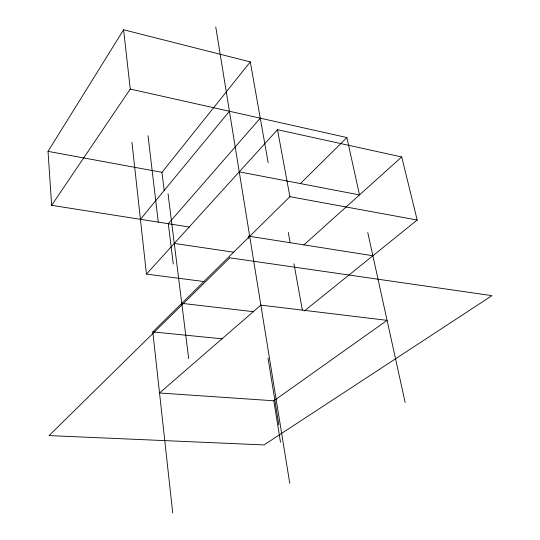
<?xml version="1.0" encoding="UTF-8"?>
<svg xmlns="http://www.w3.org/2000/svg" width="540" height="540" viewBox="0 0 540 540"><rect width="100%" height="100%" fill="white"/><g stroke="black" fill="none" stroke-linecap="round" stroke-linejoin="round"><path stroke-width="0.81" d="M189.31 227.016L51.644 205.328L48.033 151.376L123.606 29.774L250.283 61.891L268.157 162.628M51.644 205.328L130.262 89.059L123.606 29.774M164.214 190.566L161.966 172.334L250.283 61.891M140.42 219.314L229.426 111.26M260.267 118.166L168.305 223.709L173.273 264.006M203.992 281.556L146.448 274.097L277.499 129.688L401.72 156.965L417.197 220.03L304.324 310.993M300.382 183.613L346.889 137.558L359.505 194.92L239.247 171.835M172.726 513L152.806 331.904L289.906 196.675L417.197 220.03M303.851 244.964L401.72 156.965M273.821 400.788L387.086 320.348L260.861 305.12L159.523 392.985L273.821 400.788L280.503 442.287M152.806 331.904L222.007 338.816M181.771 303.338L253.665 311.715M174.278 243.432L233.975 252.248M249.71 236.324L372.877 255.744M48.033 151.376L161.966 172.334M130.262 89.059L346.889 137.558M367.767 232.511L405.142 402.476M277.499 129.688L289.906 196.675M288.286 232.45L290.081 242.345M293.969 263.797L302.339 309.987M215.764 27L289.75 483.293M248.306 235.946L248.704 238.43M268.009 357.932L278.836 424.987M168.055 193.725L188.69 358.675M148.028 135.729L158.261 222.028M131.949 142.304L146.448 274.097M229.824 257.83L49.059 435.591L264.026 444.926L491.967 295.65L229.824 257.83"/></g></svg>
